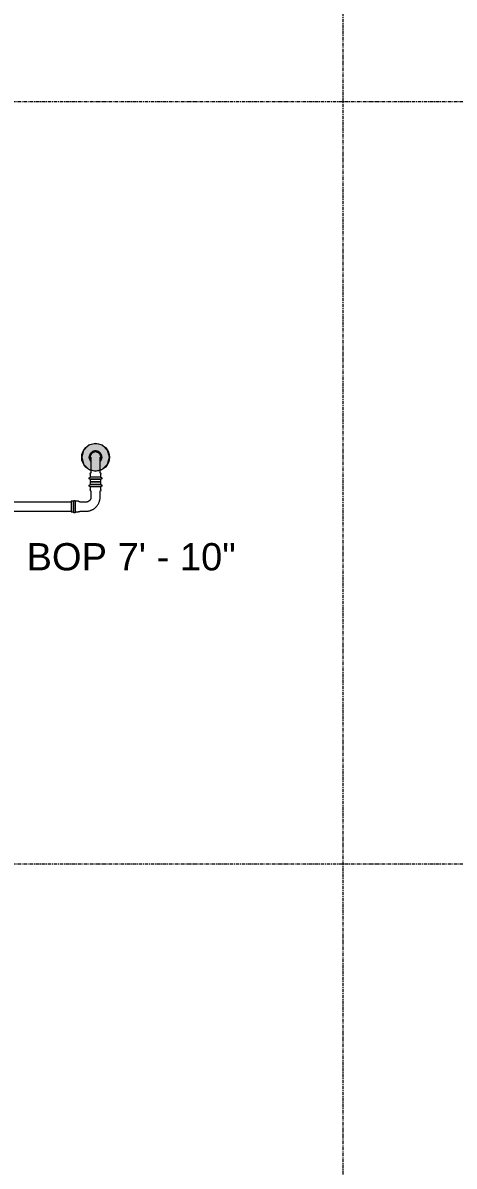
# Model space of a CAD drawing. Header units: inches. Extents: x -3679 to 241, y -496 to 1784.
# Drawn here: x -3128.2 to -3066, y 45.4 to 210.4 of the extents above; entities that cross this region are included whole.
import ezdxf

# ---------------------------------------------------------------- set-up
doc = ezdxf.new("R2010")
doc.units = ezdxf.units.IN
doc.header["$MEASUREMENT"] = 0
doc.linetypes.add('Grid Line', pattern=[0.875, 0.5, -0.125, 0.125, -0.125])
for name, color, linetype, lineweight in [('A-ANNO-NOTE', 250, 'Continuous', 9), ('G-ANNO-DIMS', 251, 'Continuous', 9), ('P-PIPE', 1, 'Continuous', 9), ('P-PIPE-CNTR', 1, 'Continuous', 9), ('S-GRID', 8, 'Continuous', 9)]:
    doc.layers.add(name, color=color, linetype=linetype, lineweight=lineweight)
doc.styles.add('Arial', font='arial.ttf', dxfattribs={"height": 3.934132})

# ---------------------------------------------------------------- blocks, each defined once
blk = doc.blocks.new('Victaulic-VicPress316-Elbow 90-45deg Style P568_P571 - Standard-V1-SECOND LEVEL')
at = {"layer": 'P-PIPE'}
for p, q in [((-0.77, 3.52), (-0.77, 3.18)), ((0.77, 3.52), (-0.77, 3.52)), ((0.77, 3.18), (0.77, 3.52)), ((-0.77, 3.18), (0.77, 3.18)), ((-0.77, 2.89), (-0.77, 2.44)), ((-0.77, 2.89), (0.77, 2.89)), ((-0.66, 2.28), (-0.66, 1.39)), ((0.66, 1.39), (0.66, 2.28)), ((0.77, 2.44), (0.77, 2.89)), ((-3.18, 0.77), (-3.52, 0.77)), ((-3.52, 0.77), (-3.52, -0.77)), ((-3.18, -0.77), (-3.18, 0.77)), ((-2.44, 0.77), (-2.89, 0.77)), ((-2.89, -0.77), (-2.89, 0.77)), ((-1.39, 0.66), (-2.28, 0.66)), ((-3.52, -0.77), (-3.18, -0.77)), ((-2.89, -0.77), (-2.44, -0.77)), ((-2.28, -0.66), (-1.39, -0.66))]:
    blk.add_line(p, q, dxfattribs=at)
at = {"layer": 'P-PIPE', "flags": 128}
for points in [[(-0.77, 2.89), (-0.77, 2.89), (-0.78, 2.89), (-0.78, 2.89), (-0.79, 2.89), (-0.8, 2.89), (-0.8, 2.89), (-0.81, 2.9), (-0.81, 2.9), (-0.82, 2.9), (-0.82, 2.9), (-0.83, 2.9), (-0.83, 2.91), (-0.84, 2.91), (-0.84, 2.91), (-0.85, 2.92), (-0.85, 2.92), (-0.86, 2.92), (-0.86, 2.93), (-0.87, 2.93), (-0.87, 2.93), (-0.87, 2.94), (-0.88, 2.94), (-0.88, 2.95), (-0.89, 2.95), (-0.89, 2.96), (-0.89, 2.96), (-0.89, 2.97), (-0.9, 2.97), (-0.9, 2.98), (-0.9, 2.98), (-0.9, 2.99), (-0.91, 2.99), (-0.91, 3), (-0.91, 3.01), (-0.91, 3.01), (-0.91, 3.02), (-0.91, 3.02), (-0.91, 3.03), (-0.91, 3.03), (-0.91, 3.04), (-0.91, 3.05), (-0.91, 3.05), (-0.91, 3.06), (-0.91, 3.06), (-0.91, 3.07), (-0.91, 3.07), (-0.91, 3.08), (-0.9, 3.09), (-0.9, 3.09), (-0.9, 3.1), (-0.9, 3.1), (-0.89, 3.11), (-0.89, 3.11), (-0.89, 3.12), (-0.88, 3.12), (-0.88, 3.13), (-0.88, 3.13), (-0.87, 3.14), (-0.87, 3.14), (-0.86, 3.14), (-0.86, 3.15), (-0.86, 3.15), (-0.85, 3.15), (-0.85, 3.16), (-0.84, 3.16), (-0.84, 3.16), (-0.83, 3.17), (-0.83, 3.17), (-0.82, 3.17), (-0.82, 3.17), (-0.81, 3.17), (-0.8, 3.18), (-0.8, 3.18), (-0.79, 3.18), (-0.79, 3.18), (-0.78, 3.18), (-0.78, 3.18), (-0.77, 3.18), (-0.77, 3.18)], [(0.77, 3.18), (0.77, 3.18), (0.76, 3.18), (0.76, 3.18), (0.76, 3.18), (0.75, 3.18), (0.74, 3.18), (0.74, 3.18), (0.73, 3.18), (0.72, 3.18), (0.71, 3.18), (0.69, 3.18), (0.68, 3.18), (0.67, 3.18), (0.65, 3.18), (0.63, 3.18), (0.61, 3.18), (0.6, 3.18), (0.58, 3.18), (0.56, 3.18), (0.53, 3.18), (0.51, 3.18), (0.49, 3.18), (0.46, 3.18), (0.44, 3.18), (0.41, 3.18), (0.39, 3.18), (0.36, 3.18), (0.33, 3.18), (0.31, 3.18), (0.28, 3.18), (0.25, 3.18), (0.22, 3.18), (0.19, 3.18), (0.16, 3.18), (0.13, 3.18), (0.1, 3.18), (0.07, 3.18), (0.04, 3.18), (0.01, 3.18), (-0.02, 3.18), (-0.05, 3.18), (-0.08, 3.18), (-0.11, 3.18), (-0.14, 3.18), (-0.17, 3.18), (-0.2, 3.18), (-0.23, 3.18), (-0.26, 3.18), (-0.29, 3.18), (-0.32, 3.18), (-0.35, 3.18), (-0.37, 3.18), (-0.4, 3.18), (-0.43, 3.18), (-0.45, 3.18), (-0.48, 3.18), (-0.5, 3.18), (-0.52, 3.18), (-0.54, 3.18), (-0.57, 3.18), (-0.59, 3.18), (-0.6, 3.18), (-0.62, 3.18), (-0.64, 3.18), (-0.66, 3.18), (-0.67, 3.18), (-0.69, 3.18), (-0.7, 3.18), (-0.71, 3.18), (-0.72, 3.18), (-0.73, 3.18), (-0.74, 3.18), (-0.75, 3.18), (-0.75, 3.18), (-0.76, 3.18), (-0.76, 3.18), (-0.77, 3.18), (-0.77, 3.18), (-0.77, 3.18)], [(-0.77, 3.18), (-0.77, 3.18), (-0.76, 3.18), (-0.76, 3.18), (-0.76, 3.18), (-0.75, 3.18), (-0.74, 3.18), (-0.74, 3.18), (-0.73, 3.18)], [(-0.77, 2.89), (-0.77, 2.89), (-0.76, 2.89), (-0.76, 2.89), (-0.76, 2.89), (-0.75, 2.89), (-0.74, 2.89), (-0.74, 2.89), (-0.73, 2.89), (-0.72, 2.89), (-0.71, 2.89), (-0.69, 2.89), (-0.68, 2.89), (-0.67, 2.89), (-0.65, 2.89), (-0.63, 2.89), (-0.61, 2.89), (-0.6, 2.89), (-0.58, 2.89), (-0.56, 2.89), (-0.53, 2.89), (-0.51, 2.89), (-0.49, 2.89), (-0.46, 2.89), (-0.44, 2.89), (-0.41, 2.89), (-0.39, 2.89), (-0.36, 2.89), (-0.33, 2.89), (-0.31, 2.89), (-0.28, 2.89), (-0.25, 2.89), (-0.22, 2.89), (-0.19, 2.89), (-0.16, 2.89), (-0.13, 2.89), (-0.1, 2.89), (-0.07, 2.89), (-0.04, 2.89), (-0.01, 2.89), (0.02, 2.89), (0.05, 2.89), (0.08, 2.89), (0.11, 2.89), (0.14, 2.89), (0.17, 2.89), (0.2, 2.89), (0.23, 2.89), (0.26, 2.89), (0.29, 2.89), (0.32, 2.89), (0.35, 2.89), (0.37, 2.89), (0.4, 2.89), (0.43, 2.89), (0.45, 2.89), (0.48, 2.89), (0.5, 2.89), (0.52, 2.89), (0.54, 2.89), (0.57, 2.89), (0.59, 2.89), (0.6, 2.89), (0.62, 2.89), (0.64, 2.89), (0.66, 2.89), (0.67, 2.89), (0.69, 2.89), (0.7, 2.89), (0.71, 2.89), (0.72, 2.89), (0.73, 2.89), (0.74, 2.89), (0.75, 2.89), (0.75, 2.89), (0.76, 2.89), (0.76, 2.89), (0.77, 2.89), (0.77, 2.89), (0.77, 2.89)], [(-0.72, 2.89), (-0.73, 2.89), (-0.74, 2.89), (-0.75, 2.89), (-0.75, 2.89), (-0.76, 2.89), (-0.76, 2.89), (-0.77, 2.89), (-0.77, 2.89), (-0.77, 2.89)], [(-0.66, 2.22), (-0.67, 2.23), (-0.67, 2.23), (-0.68, 2.24), (-0.69, 2.25), (-0.7, 2.26), (-0.7, 2.27), (-0.71, 2.27), (-0.72, 2.28), (-0.72, 2.29), (-0.73, 2.3), (-0.73, 2.31), (-0.74, 2.32), (-0.74, 2.33), (-0.75, 2.34), (-0.75, 2.35), (-0.76, 2.36), (-0.76, 2.37), (-0.76, 2.38), (-0.76, 2.39), (-0.76, 2.4), (-0.77, 2.42), (-0.77, 2.43), (-0.77, 2.44), (-0.77, 2.44)], [(0.77, 2.44), (0.77, 2.43), (0.77, 2.42), (0.76, 2.41), (0.76, 2.4), (0.76, 2.38), (0.76, 2.37), (0.76, 2.36), (0.75, 2.35), (0.75, 2.34), (0.74, 2.33), (0.74, 2.32), (0.74, 2.31), (0.73, 2.3), (0.72, 2.29), (0.72, 2.29), (0.71, 2.28), (0.71, 2.27), (0.7, 2.26), (0.69, 2.25), (0.68, 2.24), (0.68, 2.24), (0.67, 2.23), (0.66, 2.22), (0.66, 2.22)], [(0.72, 3.18), (0.73, 3.18), (0.74, 3.18), (0.75, 3.18), (0.75, 3.18), (0.76, 3.18), (0.76, 3.18), (0.77, 3.18), (0.77, 3.18), (0.77, 3.18)], [(0.77, 2.89), (0.77, 2.89), (0.76, 2.89), (0.76, 2.89), (0.76, 2.89), (0.75, 2.89), (0.74, 2.89), (0.74, 2.89), (0.73, 2.89)], [(0.77, 3.18), (0.77, 3.18), (0.78, 3.18), (0.78, 3.18), (0.79, 3.18), (0.8, 3.18), (0.8, 3.18), (0.81, 3.18), (0.81, 3.17), (0.82, 3.17), (0.82, 3.17), (0.83, 3.17), (0.83, 3.17), (0.84, 3.16), (0.84, 3.16), (0.85, 3.16), (0.85, 3.15), (0.86, 3.15), (0.86, 3.15), (0.87, 3.14), (0.87, 3.14), (0.87, 3.13), (0.88, 3.13), (0.88, 3.12), (0.89, 3.12), (0.89, 3.11), (0.89, 3.11), (0.89, 3.1), (0.9, 3.1), (0.9, 3.09), (0.9, 3.09), (0.9, 3.08), (0.91, 3.08), (0.91, 3.07), (0.91, 3.07), (0.91, 3.06), (0.91, 3.05), (0.91, 3.05), (0.91, 3.04), (0.91, 3.04), (0.91, 3.03), (0.91, 3.03), (0.91, 3.02), (0.91, 3.01), (0.91, 3.01), (0.91, 3), (0.91, 3), (0.91, 2.99), (0.9, 2.99), (0.9, 2.98), (0.9, 2.98), (0.9, 2.97), (0.89, 2.97), (0.89, 2.96), (0.89, 2.96), (0.88, 2.95), (0.88, 2.95), (0.88, 2.94), (0.87, 2.94), (0.87, 2.93), (0.86, 2.93), (0.86, 2.92), (0.86, 2.92), (0.85, 2.92), (0.85, 2.91), (0.84, 2.91), (0.84, 2.91), (0.83, 2.91), (0.83, 2.9), (0.82, 2.9), (0.82, 2.9), (0.81, 2.9), (0.8, 2.9), (0.8, 2.89), (0.79, 2.89), (0.79, 2.89), (0.78, 2.89), (0.78, 2.89), (0.77, 2.89), (0.77, 2.89)], [(-3.18, 0.77), (-3.18, 0.77), (-3.18, 0.78), (-3.18, 0.78), (-3.18, 0.79), (-3.18, 0.8), (-3.18, 0.8), (-3.18, 0.81), (-3.17, 0.81), (-3.17, 0.82), (-3.17, 0.82), (-3.17, 0.83), (-3.17, 0.83), (-3.16, 0.84), (-3.16, 0.84), (-3.16, 0.85), (-3.15, 0.85), (-3.15, 0.86), (-3.15, 0.86), (-3.14, 0.87), (-3.14, 0.87), (-3.13, 0.87), (-3.13, 0.88), (-3.12, 0.88), (-3.12, 0.89), (-3.11, 0.89), (-3.11, 0.89), (-3.1, 0.89), (-3.1, 0.9), (-3.09, 0.9), (-3.09, 0.9), (-3.08, 0.9), (-3.08, 0.91), (-3.07, 0.91), (-3.07, 0.91), (-3.06, 0.91), (-3.05, 0.91), (-3.05, 0.91), (-3.04, 0.91), (-3.04, 0.91), (-3.03, 0.91), (-3.03, 0.91), (-3.02, 0.91), (-3.01, 0.91), (-3.01, 0.91), (-3, 0.91), (-3, 0.91), (-2.99, 0.91), (-2.99, 0.9), (-2.98, 0.9), (-2.98, 0.9), (-2.97, 0.9), (-2.97, 0.89), (-2.96, 0.89), (-2.96, 0.89), (-2.95, 0.88), (-2.95, 0.88), (-2.94, 0.88), (-2.94, 0.87), (-2.93, 0.87), (-2.93, 0.86), (-2.92, 0.86), (-2.92, 0.86), (-2.92, 0.85), (-2.91, 0.85), (-2.91, 0.84), (-2.91, 0.84), (-2.91, 0.83), (-2.9, 0.83), (-2.9, 0.82), (-2.9, 0.82), (-2.9, 0.81), (-2.9, 0.8), (-2.89, 0.8), (-2.89, 0.79), (-2.89, 0.79), (-2.89, 0.78), (-2.89, 0.78), (-2.89, 0.77), (-2.89, 0.77)], [(-3.18, 0.77), (-3.18, 0.77), (-3.18, 0.76), (-3.18, 0.76), (-3.18, 0.76), (-3.18, 0.75), (-3.18, 0.74), (-3.18, 0.74), (-3.18, 0.73), (-3.18, 0.72), (-3.18, 0.71), (-3.18, 0.69), (-3.18, 0.68), (-3.18, 0.67), (-3.18, 0.65), (-3.18, 0.63), (-3.18, 0.61), (-3.18, 0.6), (-3.18, 0.58), (-3.18, 0.56), (-3.18, 0.53), (-3.18, 0.51), (-3.18, 0.49), (-3.18, 0.46), (-3.18, 0.44), (-3.18, 0.41), (-3.18, 0.39), (-3.18, 0.36), (-3.18, 0.33), (-3.18, 0.31), (-3.18, 0.28), (-3.18, 0.25), (-3.18, 0.22), (-3.18, 0.19), (-3.18, 0.16), (-3.18, 0.13), (-3.18, 0.1), (-3.18, 0.07), (-3.18, 0.04), (-3.18, 0.01), (-3.18, -0.02), (-3.18, -0.05), (-3.18, -0.08), (-3.18, -0.11), (-3.18, -0.14), (-3.18, -0.17), (-3.18, -0.2), (-3.18, -0.23), (-3.18, -0.26), (-3.18, -0.29), (-3.18, -0.32), (-3.18, -0.35), (-3.18, -0.37), (-3.18, -0.4), (-3.18, -0.43), (-3.18, -0.45), (-3.18, -0.48), (-3.18, -0.5), (-3.18, -0.52), (-3.18, -0.54), (-3.18, -0.57), (-3.18, -0.59), (-3.18, -0.6), (-3.18, -0.62), (-3.18, -0.64), (-3.18, -0.66), (-3.18, -0.67), (-3.18, -0.69), (-3.18, -0.7), (-3.18, -0.71), (-3.18, -0.72), (-3.18, -0.73), (-3.18, -0.74), (-3.18, -0.75), (-3.18, -0.75), (-3.18, -0.76), (-3.18, -0.76), (-3.18, -0.77), (-3.18, -0.77), (-3.18, -0.77)], [(-3.18, 0.72), (-3.18, 0.73), (-3.18, 0.74), (-3.18, 0.75), (-3.18, 0.75), (-3.18, 0.76), (-3.18, 0.76), (-3.18, 0.77), (-3.18, 0.77), (-3.18, 0.77)], [(-2.89, -0.77), (-2.89, -0.77), (-2.89, -0.76), (-2.89, -0.76), (-2.89, -0.76), (-2.89, -0.75), (-2.89, -0.74), (-2.89, -0.74), (-2.89, -0.73), (-2.89, -0.72), (-2.89, -0.71), (-2.89, -0.69), (-2.89, -0.68), (-2.89, -0.67), (-2.89, -0.65), (-2.89, -0.63), (-2.89, -0.61), (-2.89, -0.6), (-2.89, -0.58), (-2.89, -0.56), (-2.89, -0.53), (-2.89, -0.51), (-2.89, -0.49), (-2.89, -0.46), (-2.89, -0.44), (-2.89, -0.41), (-2.89, -0.39), (-2.89, -0.36), (-2.89, -0.33), (-2.89, -0.31), (-2.89, -0.28), (-2.89, -0.25), (-2.89, -0.22), (-2.89, -0.19), (-2.89, -0.16), (-2.89, -0.13), (-2.89, -0.1), (-2.89, -0.07), (-2.89, -0.04), (-2.89, -0.01), (-2.89, 0.02), (-2.89, 0.05), (-2.89, 0.08), (-2.89, 0.11), (-2.89, 0.14), (-2.89, 0.17), (-2.89, 0.2), (-2.89, 0.23), (-2.89, 0.26), (-2.89, 0.29), (-2.89, 0.32), (-2.89, 0.35), (-2.89, 0.37), (-2.89, 0.4), (-2.89, 0.43), (-2.89, 0.45), (-2.89, 0.48), (-2.89, 0.5), (-2.89, 0.52), (-2.89, 0.54), (-2.89, 0.57), (-2.89, 0.59), (-2.89, 0.6), (-2.89, 0.62), (-2.89, 0.64), (-2.89, 0.66), (-2.89, 0.67), (-2.89, 0.69), (-2.89, 0.7), (-2.89, 0.71), (-2.89, 0.72), (-2.89, 0.73), (-2.89, 0.74), (-2.89, 0.75), (-2.89, 0.75), (-2.89, 0.76), (-2.89, 0.76), (-2.89, 0.77), (-2.89, 0.77), (-2.89, 0.77)], [(-2.89, 0.77), (-2.89, 0.77), (-2.89, 0.76), (-2.89, 0.76), (-2.89, 0.76), (-2.89, 0.75), (-2.89, 0.74), (-2.89, 0.74), (-2.89, 0.73)], [(-2.44, 0.77), (-2.43, 0.77), (-2.42, 0.77), (-2.41, 0.76), (-2.4, 0.76), (-2.38, 0.76), (-2.37, 0.76), (-2.36, 0.76), (-2.35, 0.75), (-2.34, 0.75), (-2.33, 0.74), (-2.32, 0.74), (-2.31, 0.74), (-2.3, 0.73), (-2.29, 0.72), (-2.29, 0.72), (-2.28, 0.71), (-2.27, 0.71), (-2.26, 0.7), (-2.25, 0.69), (-2.24, 0.68), (-2.24, 0.68), (-2.23, 0.67), (-2.22, 0.66), (-2.22, 0.66)], [(-0.66, 1.39), (-0.66, 1.36), (-0.66, 1.33), (-0.66, 1.3), (-0.67, 1.28), (-0.67, 1.25), (-0.68, 1.22), (-0.69, 1.19), (-0.69, 1.16), (-0.7, 1.13), (-0.72, 1.11), (-0.73, 1.08), (-0.74, 1.05), (-0.75, 1.03), (-0.77, 1), (-0.79, 0.98), (-0.8, 0.95), (-0.82, 0.93), (-0.84, 0.91), (-0.86, 0.89), (-0.88, 0.87), (-0.9, 0.85), (-0.92, 0.83), (-0.95, 0.81), (-0.97, 0.79), (-1, 0.77), (-1.02, 0.76), (-1.05, 0.74), (-1.07, 0.73), (-1.1, 0.72), (-1.13, 0.71), (-1.15, 0.7), (-1.18, 0.69), (-1.21, 0.68), (-1.24, 0.67), (-1.27, 0.67), (-1.3, 0.66), (-1.33, 0.66), (-1.36, 0.66), (-1.39, 0.66), (-1.39, 0.66)], [(-1.39, -0.66), (-1.31, -0.66), (-1.23, -0.65), (-1.15, -0.64), (-1.07, -0.63), (-0.99, -0.62), (-0.91, -0.6), (-0.83, -0.58), (-0.75, -0.55), (-0.67, -0.53), (-0.59, -0.5), (-0.52, -0.46), (-0.45, -0.43), (-0.37, -0.39), (-0.3, -0.34), (-0.24, -0.3), (-0.17, -0.25), (-0.1, -0.2), (-0.04, -0.15), (0.02, -0.09), (0.08, -0.04), (0.13, 0.02), (0.19, 0.09), (0.24, 0.15), (0.29, 0.22), (0.33, 0.29), (0.38, 0.35), (0.42, 0.43), (0.45, 0.5), (0.49, 0.57), (0.52, 0.65), (0.55, 0.73), (0.57, 0.81), (0.59, 0.88), (0.61, 0.96), (0.63, 1.04), (0.64, 1.13), (0.65, 1.21), (0.65, 1.29), (0.66, 1.37), (0.66, 1.39)], [(-3.18, -0.77), (-3.18, -0.77), (-3.18, -0.76), (-3.18, -0.76), (-3.18, -0.76), (-3.18, -0.75), (-3.18, -0.74), (-3.18, -0.74), (-3.18, -0.73)], [(-2.89, -0.77), (-2.89, -0.77), (-2.89, -0.78), (-2.89, -0.78), (-2.89, -0.79), (-2.89, -0.8), (-2.89, -0.8), (-2.9, -0.81), (-2.9, -0.81), (-2.9, -0.82), (-2.9, -0.82), (-2.9, -0.83), (-2.91, -0.83), (-2.91, -0.84), (-2.91, -0.84), (-2.92, -0.85), (-2.92, -0.85), (-2.92, -0.86), (-2.93, -0.86), (-2.93, -0.87), (-2.93, -0.87), (-2.94, -0.87), (-2.94, -0.88), (-2.95, -0.88), (-2.95, -0.89), (-2.96, -0.89), (-2.96, -0.89), (-2.97, -0.89), (-2.97, -0.9), (-2.98, -0.9), (-2.98, -0.9), (-2.99, -0.9), (-2.99, -0.91), (-3, -0.91), (-3.01, -0.91), (-3.01, -0.91), (-3.02, -0.91), (-3.02, -0.91), (-3.03, -0.91), (-3.03, -0.91), (-3.04, -0.91), (-3.05, -0.91), (-3.05, -0.91), (-3.06, -0.91), (-3.06, -0.91), (-3.07, -0.91), (-3.07, -0.91), (-3.08, -0.91), (-3.09, -0.9), (-3.09, -0.9), (-3.1, -0.9), (-3.1, -0.9), (-3.11, -0.89), (-3.11, -0.89), (-3.12, -0.89), (-3.12, -0.88), (-3.13, -0.88), (-3.13, -0.88), (-3.14, -0.87), (-3.14, -0.87), (-3.14, -0.86), (-3.15, -0.86), (-3.15, -0.86), (-3.15, -0.85), (-3.16, -0.85), (-3.16, -0.84), (-3.16, -0.84), (-3.17, -0.83), (-3.17, -0.83), (-3.17, -0.82), (-3.17, -0.82), (-3.17, -0.81), (-3.18, -0.8), (-3.18, -0.8), (-3.18, -0.79), (-3.18, -0.79), (-3.18, -0.78), (-3.18, -0.78), (-3.18, -0.77), (-3.18, -0.77)], [(-2.89, -0.72), (-2.89, -0.73), (-2.89, -0.74), (-2.89, -0.75), (-2.89, -0.75), (-2.89, -0.76), (-2.89, -0.76), (-2.89, -0.77), (-2.89, -0.77), (-2.89, -0.77)], [(-2.22, -0.66), (-2.23, -0.67), (-2.23, -0.67), (-2.24, -0.68), (-2.25, -0.69), (-2.26, -0.7), (-2.27, -0.7), (-2.27, -0.71), (-2.28, -0.72), (-2.29, -0.72), (-2.3, -0.73), (-2.31, -0.73), (-2.32, -0.74), (-2.33, -0.74), (-2.34, -0.75), (-2.35, -0.75), (-2.36, -0.76), (-2.37, -0.76), (-2.38, -0.76), (-2.39, -0.76), (-2.4, -0.76), (-2.42, -0.77), (-2.43, -0.77), (-2.44, -0.77), (-2.44, -0.77)]]:
    blk.add_lwpolyline(points, dxfattribs=at)
blk = doc.blocks.new('Victaulic-VicPress316-Elbow 90-45deg Style P568_P571 - Standard-V2-SECOND LEVEL')
at = {"layer": 'P-PIPE'}
for p, q in [((-3203.7, 731.1), (-3203.7, 730.2)), ((-3202.39, 730.21), (-3202.39, 731.1)), ((-3203.81, 730.05), (-3203.81, 729.6)), ((-3203.05, 729.6), (-3203.81, 729.6)), ((-3202.28, 729.6), (-3203.05, 729.6)), ((-3202.28, 729.6), (-3202.28, 730.05)), ((-3203.81, 729.31), (-3203.81, 728.97)), ((-3203.05, 729.31), (-3203.81, 729.31)), ((-3203.81, 728.97), (-3203.05, 728.97)), ((-3202.28, 729.31), (-3203.05, 729.31)), ((-3203.05, 728.97), (-3202.28, 728.97)), ((-3202.28, 728.97), (-3202.28, 729.31))]:
    blk.add_line(p, q, dxfattribs=at)
at = {"layer": 'P-PIPE', "flags": 128}
for points in [[(-3203.05, 733.4), (-3203.08, 733.4), (-3203.12, 733.4), (-3203.16, 733.4), (-3203.19, 733.39), (-3203.23, 733.38), (-3203.26, 733.38), (-3203.3, 733.37), (-3203.33, 733.36), (-3203.37, 733.34), (-3203.4, 733.33), (-3203.43, 733.32), (-3203.47, 733.3), (-3203.5, 733.28), (-3203.53, 733.26), (-3203.56, 733.24), (-3203.59, 733.22), (-3203.62, 733.2), (-3203.65, 733.18), (-3203.67, 733.15), (-3203.7, 733.13), (-3203.73, 733.1), (-3203.75, 733.07), (-3203.77, 733.04), (-3203.79, 733.01), (-3203.81, 732.98), (-3203.83, 732.95), (-3203.85, 732.92), (-3203.87, 732.89), (-3203.88, 732.85), (-3203.9, 732.82), (-3203.91, 732.79), (-3203.92, 732.75), (-3203.93, 732.72), (-3203.94, 732.68), (-3203.94, 732.65), (-3203.95, 732.61), (-3203.95, 732.57), (-3203.96, 732.54), (-3203.96, 732.5), (-3203.96, 732.46), (-3203.96, 732.43), (-3203.95, 732.39), (-3203.95, 732.35), (-3203.94, 732.32), (-3203.93, 732.28), (-3203.93, 732.25), (-3203.91, 732.21), (-3203.9, 732.18), (-3203.89, 732.14), (-3203.88, 732.11), (-3203.86, 732.08), (-3203.84, 732.05), (-3203.82, 732.01), (-3203.8, 731.98), (-3203.78, 731.95), (-3203.76, 731.92), (-3203.74, 731.9), (-3203.71, 731.87)], [(-3203.05, 733.26), (-3203.08, 733.26), (-3203.11, 733.25), (-3203.14, 733.25), (-3203.17, 733.25), (-3203.2, 733.24), (-3203.23, 733.23), (-3203.26, 733.23), (-3203.29, 733.22), (-3203.32, 733.21), (-3203.34, 733.2), (-3203.37, 733.18), (-3203.4, 733.17), (-3203.43, 733.16), (-3203.45, 733.14), (-3203.48, 733.12), (-3203.5, 733.1), (-3203.53, 733.09), (-3203.55, 733.07), (-3203.57, 733.05), (-3203.6, 733.02), (-3203.62, 733), (-3203.64, 732.98), (-3203.66, 732.95), (-3203.67, 732.93), (-3203.69, 732.9), (-3203.71, 732.88), (-3203.72, 732.85), (-3203.74, 732.82), (-3203.75, 732.8), (-3203.76, 732.77), (-3203.77, 732.74), (-3203.78, 732.71), (-3203.79, 732.68), (-3203.8, 732.65), (-3203.8, 732.62), (-3203.81, 732.59), (-3203.81, 732.56), (-3203.81, 732.53), (-3203.81, 732.5), (-3203.81, 732.47), (-3203.81, 732.44), (-3203.81, 732.41), (-3203.8, 732.38), (-3203.8, 732.35), (-3203.79, 732.32), (-3203.78, 732.29), (-3203.78, 732.26), (-3203.77, 732.23), (-3203.76, 732.2), (-3203.74, 732.17), (-3203.73, 732.14), (-3203.72, 732.12), (-3203.7, 732.1)], [(-3202.39, 731.86), (-3202.37, 731.88), (-3202.34, 731.91), (-3202.32, 731.94), (-3202.3, 731.97), (-3202.28, 732), (-3202.26, 732.03), (-3202.24, 732.06), (-3202.23, 732.09), (-3202.21, 732.13), (-3202.2, 732.16), (-3202.18, 732.19), (-3202.17, 732.23), (-3202.16, 732.26), (-3202.15, 732.3), (-3202.15, 732.33), (-3202.14, 732.37), (-3202.14, 732.41), (-3202.14, 732.44), (-3202.13, 732.48), (-3202.13, 732.52), (-3202.14, 732.55), (-3202.14, 732.59), (-3202.14, 732.63), (-3202.15, 732.66), (-3202.16, 732.7), (-3202.17, 732.73), (-3202.18, 732.77), (-3202.19, 732.8), (-3202.2, 732.84), (-3202.22, 732.87), (-3202.23, 732.9), (-3202.25, 732.93), (-3202.27, 732.97), (-3202.29, 733), (-3202.31, 733.03), (-3202.33, 733.06), (-3202.35, 733.08), (-3202.38, 733.11), (-3202.4, 733.14), (-3202.43, 733.16), (-3202.46, 733.19), (-3202.49, 733.21), (-3202.51, 733.23), (-3202.55, 733.25), (-3202.58, 733.27), (-3202.61, 733.29), (-3202.64, 733.31), (-3202.67, 733.32), (-3202.71, 733.34), (-3202.74, 733.35), (-3202.78, 733.36), (-3202.81, 733.37), (-3202.85, 733.38), (-3202.88, 733.39), (-3202.92, 733.39), (-3202.95, 733.4), (-3202.99, 733.4), (-3203.03, 733.4), (-3203.05, 733.4)], [(-3202.39, 732.1), (-3202.37, 732.13), (-3202.36, 732.16), (-3202.34, 732.18), (-3202.33, 732.21), (-3202.32, 732.24), (-3202.31, 732.27), (-3202.3, 732.3), (-3202.3, 732.33), (-3202.29, 732.36), (-3202.29, 732.39), (-3202.28, 732.42), (-3202.28, 732.45), (-3202.28, 732.48), (-3202.28, 732.51), (-3202.28, 732.54), (-3202.28, 732.57), (-3202.29, 732.6), (-3202.29, 732.63), (-3202.3, 732.66), (-3202.31, 732.69), (-3202.32, 732.72), (-3202.33, 732.75), (-3202.34, 732.78), (-3202.35, 732.81), (-3202.36, 732.84), (-3202.38, 732.86), (-3202.39, 732.89), (-3202.41, 732.92), (-3202.43, 732.94), (-3202.44, 732.97), (-3202.46, 732.99), (-3202.48, 733.01), (-3202.51, 733.03), (-3202.53, 733.06), (-3202.55, 733.08), (-3202.58, 733.09), (-3202.6, 733.11), (-3202.62, 733.13), (-3202.65, 733.15), (-3202.68, 733.16), (-3202.7, 733.18), (-3202.73, 733.19), (-3202.76, 733.2), (-3202.79, 733.21), (-3202.82, 733.22), (-3202.85, 733.23), (-3202.88, 733.24), (-3202.91, 733.24), (-3202.94, 733.25), (-3202.97, 733.25), (-3203, 733.26), (-3203.03, 733.26), (-3203.05, 733.26)], [(-3203.7, 732.49), (-3203.7, 732.49), (-3203.7, 732.49), (-3203.7, 732.48), (-3203.7, 732.47), (-3203.7, 732.46), (-3203.7, 732.45), (-3203.7, 732.44), (-3203.7, 732.42), (-3203.7, 732.4), (-3203.7, 732.38), (-3203.7, 732.36), (-3203.7, 732.33), (-3203.7, 732.31), (-3203.7, 732.28), (-3203.7, 732.25), (-3203.7, 732.21), (-3203.7, 732.18), (-3203.7, 732.14), (-3203.7, 732.11), (-3203.7, 732.07), (-3203.7, 732.03), (-3203.7, 731.98), (-3203.7, 731.94), (-3203.7, 731.9), (-3203.7, 731.85), (-3203.7, 731.8), (-3203.7, 731.75), (-3203.7, 731.7), (-3203.7, 731.65), (-3203.7, 731.6), (-3203.7, 731.55), (-3203.7, 731.5), (-3203.7, 731.44), (-3203.7, 731.39), (-3203.7, 731.33), (-3203.7, 731.28), (-3203.7, 731.22), (-3203.7, 731.17), (-3203.7, 731.11), (-3203.7, 731.1)], [(-3202.39, 731.1), (-3202.39, 731.15), (-3202.39, 731.21), (-3202.39, 731.26), (-3202.39, 731.32), (-3202.39, 731.37), (-3202.39, 731.43), (-3202.39, 731.48), (-3202.39, 731.54), (-3202.39, 731.59), (-3202.39, 731.64), (-3202.39, 731.69), (-3202.39, 731.74), (-3202.39, 731.79), (-3202.39, 731.84), (-3202.39, 731.88), (-3202.39, 731.93), (-3202.39, 731.97), (-3202.39, 732.02), (-3202.39, 732.06), (-3202.39, 732.1), (-3202.39, 732.13), (-3202.39, 732.17), (-3202.39, 732.21), (-3202.39, 732.24), (-3202.39, 732.27), (-3202.39, 732.3), (-3202.39, 732.33), (-3202.39, 732.35), (-3202.39, 732.37), (-3202.39, 732.4), (-3202.39, 732.41), (-3202.39, 732.43), (-3202.39, 732.45), (-3202.39, 732.46), (-3202.39, 732.47), (-3202.39, 732.48), (-3202.39, 732.48), (-3202.39, 732.49), (-3202.39, 732.49), (-3202.39, 732.49)], [(-3203.81, 729.31), (-3203.82, 729.31), (-3203.82, 729.31), (-3203.83, 729.31), (-3203.84, 729.31), (-3203.84, 729.31), (-3203.85, 729.31), (-3203.85, 729.31), (-3203.86, 729.32), (-3203.86, 729.32), (-3203.87, 729.32), (-3203.87, 729.32), (-3203.88, 729.32), (-3203.88, 729.33), (-3203.89, 729.33), (-3203.89, 729.33), (-3203.9, 729.34), (-3203.9, 729.34), (-3203.91, 729.34), (-3203.91, 729.35), (-3203.92, 729.35), (-3203.92, 729.36), (-3203.92, 729.36), (-3203.93, 729.37), (-3203.93, 729.37), (-3203.93, 729.38), (-3203.94, 729.38), (-3203.94, 729.39), (-3203.94, 729.39), (-3203.95, 729.4), (-3203.95, 729.4), (-3203.95, 729.41), (-3203.95, 729.41), (-3203.95, 729.42), (-3203.95, 729.42), (-3203.96, 729.43), (-3203.96, 729.44), (-3203.96, 729.44), (-3203.96, 729.45), (-3203.96, 729.45), (-3203.96, 729.46), (-3203.96, 729.46), (-3203.96, 729.47), (-3203.96, 729.48), (-3203.96, 729.48), (-3203.95, 729.49), (-3203.95, 729.49), (-3203.95, 729.5), (-3203.95, 729.5), (-3203.95, 729.51), (-3203.94, 729.51), (-3203.94, 729.52), (-3203.94, 729.52), (-3203.94, 729.53), (-3203.93, 729.53), (-3203.93, 729.54), (-3203.93, 729.54), (-3203.92, 729.55), (-3203.92, 729.55), (-3203.92, 729.56), (-3203.91, 729.56), (-3203.91, 729.57), (-3203.9, 729.57), (-3203.9, 729.57), (-3203.89, 729.58), (-3203.89, 729.58), (-3203.88, 729.58), (-3203.88, 729.58), (-3203.87, 729.59), (-3203.87, 729.59), (-3203.86, 729.59), (-3203.86, 729.59), (-3203.85, 729.59), (-3203.84, 729.6), (-3203.84, 729.6), (-3203.83, 729.6), (-3203.83, 729.6), (-3203.82, 729.6), (-3203.82, 729.6), (-3203.81, 729.6)], [(-3203.81, 730.05), (-3203.81, 730.06), (-3203.81, 730.07), (-3203.81, 730.08), (-3203.81, 730.09), (-3203.81, 730.11), (-3203.8, 730.12), (-3203.8, 730.13), (-3203.8, 730.14), (-3203.8, 730.15), (-3203.79, 730.16), (-3203.79, 730.17), (-3203.78, 730.18), (-3203.78, 730.19), (-3203.77, 730.2), (-3203.76, 730.2), (-3203.76, 730.21), (-3203.75, 730.22), (-3203.74, 730.23), (-3203.74, 730.24), (-3203.73, 730.25), (-3203.72, 730.25), (-3203.71, 730.26), (-3203.71, 730.27), (-3203.7, 730.27)], [(-3203.05, 729.6), (-3203.08, 729.6), (-3203.11, 729.6), (-3203.14, 729.6), (-3203.17, 729.6), (-3203.2, 729.6), (-3203.23, 729.6), (-3203.26, 729.6), (-3203.29, 729.6), (-3203.32, 729.6), (-3203.34, 729.6), (-3203.37, 729.6), (-3203.4, 729.6), (-3203.43, 729.6), (-3203.45, 729.6), (-3203.48, 729.6), (-3203.5, 729.6), (-3203.53, 729.6), (-3203.55, 729.6), (-3203.57, 729.6), (-3203.6, 729.6), (-3203.62, 729.6), (-3203.64, 729.6), (-3203.66, 729.6), (-3203.67, 729.6), (-3203.69, 729.6), (-3203.71, 729.6), (-3203.72, 729.6), (-3203.74, 729.6), (-3203.75, 729.6), (-3203.76, 729.6), (-3203.77, 729.6), (-3203.78, 729.6), (-3203.79, 729.6), (-3203.8, 729.6), (-3203.8, 729.6), (-3203.81, 729.6), (-3203.81, 729.6), (-3203.81, 729.6), (-3203.81, 729.6), (-3203.81, 729.6)], [(-3203.81, 729.6), (-3203.81, 729.6), (-3203.81, 729.6), (-3203.81, 729.6), (-3203.8, 729.6), (-3203.8, 729.6), (-3203.79, 729.6), (-3203.78, 729.6), (-3203.77, 729.6)], [(-3202.28, 729.6), (-3202.28, 729.6), (-3202.28, 729.6), (-3202.29, 729.6), (-3202.29, 729.6), (-3202.29, 729.6), (-3202.3, 729.6), (-3202.31, 729.6), (-3202.32, 729.6), (-3202.33, 729.6), (-3202.34, 729.6), (-3202.35, 729.6), (-3202.37, 729.6), (-3202.38, 729.6), (-3202.4, 729.6), (-3202.41, 729.6), (-3202.43, 729.6), (-3202.45, 729.6), (-3202.47, 729.6), (-3202.49, 729.6), (-3202.51, 729.6), (-3202.53, 729.6), (-3202.56, 729.6), (-3202.58, 729.6), (-3202.61, 729.6), (-3202.63, 729.6), (-3202.66, 729.6), (-3202.68, 729.6), (-3202.71, 729.6), (-3202.74, 729.6), (-3202.77, 729.6), (-3202.8, 729.6), (-3202.83, 729.6), (-3202.86, 729.6), (-3202.89, 729.6), (-3202.92, 729.6), (-3202.95, 729.6), (-3202.98, 729.6), (-3203.01, 729.6), (-3203.04, 729.6), (-3203.05, 729.6)], [(-3202.39, 730.27), (-3202.38, 730.26), (-3202.37, 730.26), (-3202.36, 730.25), (-3202.36, 730.24), (-3202.35, 730.23), (-3202.34, 730.22), (-3202.33, 730.22), (-3202.33, 730.21), (-3202.32, 730.2), (-3202.32, 730.19), (-3202.31, 730.18), (-3202.31, 730.17), (-3202.3, 730.16), (-3202.3, 730.15), (-3202.29, 730.14), (-3202.29, 730.13), (-3202.29, 730.12), (-3202.29, 730.11), (-3202.28, 730.1), (-3202.28, 730.09), (-3202.28, 730.07), (-3202.28, 730.06), (-3202.28, 730.05), (-3202.28, 730.05)], [(-3202.32, 729.6), (-3202.31, 729.6), (-3202.3, 729.6), (-3202.3, 729.6), (-3202.29, 729.6), (-3202.29, 729.6), (-3202.28, 729.6), (-3202.28, 729.6), (-3202.28, 729.6), (-3202.28, 729.6)], [(-3202.28, 729.6), (-3202.27, 729.6), (-3202.27, 729.6), (-3202.26, 729.6), (-3202.26, 729.6), (-3202.25, 729.6), (-3202.24, 729.6), (-3202.24, 729.59), (-3202.23, 729.59), (-3202.23, 729.59), (-3202.22, 729.59), (-3202.22, 729.59), (-3202.21, 729.58), (-3202.21, 729.58), (-3202.2, 729.58), (-3202.2, 729.57), (-3202.19, 729.57), (-3202.19, 729.57), (-3202.18, 729.56), (-3202.18, 729.56), (-3202.18, 729.56), (-3202.17, 729.55), (-3202.17, 729.55), (-3202.16, 729.54), (-3202.16, 729.54), (-3202.16, 729.53), (-3202.15, 729.53), (-3202.15, 729.52), (-3202.15, 729.52), (-3202.15, 729.51), (-3202.14, 729.51), (-3202.14, 729.5), (-3202.14, 729.5), (-3202.14, 729.49), (-3202.14, 729.48), (-3202.14, 729.48), (-3202.14, 729.47), (-3202.13, 729.47), (-3202.13, 729.46), (-3202.13, 729.46), (-3202.13, 729.45), (-3202.13, 729.44), (-3202.13, 729.44), (-3202.14, 729.43), (-3202.14, 729.43), (-3202.14, 729.42), (-3202.14, 729.42), (-3202.14, 729.41), (-3202.14, 729.4), (-3202.14, 729.4), (-3202.15, 729.39), (-3202.15, 729.39), (-3202.15, 729.38), (-3202.16, 729.38), (-3202.16, 729.37), (-3202.16, 729.37), (-3202.17, 729.36), (-3202.17, 729.36), (-3202.17, 729.35), (-3202.18, 729.35), (-3202.18, 729.35), (-3202.19, 729.34), (-3202.19, 729.34), (-3202.19, 729.34), (-3202.2, 729.33), (-3202.2, 729.33), (-3202.21, 729.33), (-3202.21, 729.32), (-3202.22, 729.32), (-3202.23, 729.32), (-3202.23, 729.32), (-3202.24, 729.32), (-3202.24, 729.31), (-3202.25, 729.31), (-3202.25, 729.31), (-3202.26, 729.31), (-3202.26, 729.31), (-3202.27, 729.31), (-3202.28, 729.31), (-3202.28, 729.31)], [(-3203.77, 729.31), (-3203.78, 729.31), (-3203.79, 729.31), (-3203.8, 729.31), (-3203.8, 729.31), (-3203.81, 729.31), (-3203.81, 729.31), (-3203.81, 729.31), (-3203.81, 729.31), (-3203.81, 729.31)], [(-3203.81, 729.31), (-3203.81, 729.31), (-3203.81, 729.31), (-3203.81, 729.31), (-3203.8, 729.31), (-3203.8, 729.31), (-3203.79, 729.31), (-3203.78, 729.31), (-3203.77, 729.31), (-3203.76, 729.31), (-3203.75, 729.31), (-3203.74, 729.31), (-3203.73, 729.31), (-3203.71, 729.31), (-3203.7, 729.31), (-3203.68, 729.31), (-3203.66, 729.31), (-3203.64, 729.31), (-3203.62, 729.31), (-3203.6, 729.31), (-3203.58, 729.31), (-3203.56, 729.31), (-3203.53, 729.31), (-3203.51, 729.31), (-3203.49, 729.31), (-3203.46, 729.31), (-3203.43, 729.31), (-3203.41, 729.31), (-3203.38, 729.31), (-3203.35, 729.31), (-3203.32, 729.31), (-3203.29, 729.31), (-3203.27, 729.31), (-3203.24, 729.31), (-3203.21, 729.31), (-3203.18, 729.31), (-3203.15, 729.31), (-3203.12, 729.31), (-3203.08, 729.31), (-3203.05, 729.31), (-3203.05, 729.31)], [(-3203.05, 729.31), (-3203.02, 729.31), (-3202.98, 729.31), (-3202.95, 729.31), (-3202.92, 729.31), (-3202.89, 729.31), (-3202.86, 729.31), (-3202.83, 729.31), (-3202.8, 729.31), (-3202.78, 729.31), (-3202.75, 729.31), (-3202.72, 729.31), (-3202.69, 729.31), (-3202.67, 729.31), (-3202.64, 729.31), (-3202.61, 729.31), (-3202.59, 729.31), (-3202.56, 729.31), (-3202.54, 729.31), (-3202.52, 729.31), (-3202.5, 729.31), (-3202.48, 729.31), (-3202.46, 729.31), (-3202.44, 729.31), (-3202.42, 729.31), (-3202.4, 729.31), (-3202.39, 729.31), (-3202.37, 729.31), (-3202.36, 729.31), (-3202.34, 729.31), (-3202.33, 729.31), (-3202.32, 729.31), (-3202.31, 729.31), (-3202.3, 729.31), (-3202.3, 729.31), (-3202.29, 729.31), (-3202.29, 729.31), (-3202.28, 729.31), (-3202.28, 729.31), (-3202.28, 729.31), (-3202.28, 729.31)], [(-3202.28, 729.31), (-3202.28, 729.31), (-3202.28, 729.31), (-3202.29, 729.31), (-3202.29, 729.31), (-3202.29, 729.31), (-3202.3, 729.31), (-3202.31, 729.31), (-3202.32, 729.31)]]:
    blk.add_lwpolyline(points, dxfattribs=at)

msp = doc.modelspace()

# ---------------------------------------------------------------- hatches: boundary and pattern name
at = {"layer": 'A-ANNO-NOTE'}
msp.add_hatch(color=256, dxfattribs=at).paths.add_polyline_path([(-3117.72, 145.71), (-3116.72, 145.98), (-3115.99, 146.71), (-3115.72, 147.71), (-3115.99, 148.71), (-3116.72, 149.44), (-3117.72, 149.71), (-3118.72, 149.44), (-3119.46, 148.71), (-3119.72, 147.71), (-3119.46, 146.71), (-3118.72, 145.98)], flags=0)
h = msp.add_hatch(color=256, dxfattribs=at)
edge = h.paths.add_edge_path(flags=0)
edge.add_arc((-3117.72, 147.71), 2, 0, 360)

# ---------------------------------------------------------------- linework, layer by layer
for p, q in [((-3119.46, 148.71), (-3119.72, 147.71)), ((-3118.72, 149.44), (-3119.46, 148.71)), ((-3117.72, 149.71), (-3118.72, 149.44)), ((-3116.72, 149.44), (-3117.72, 149.71)), ((-3115.99, 148.71), (-3116.72, 149.44)), ((-3115.72, 147.71), (-3115.99, 148.71)), ((-3119.72, 147.71), (-3119.46, 146.71)), ((-3115.99, 146.71), (-3115.72, 147.71)), ((-3119.46, 146.71), (-3118.72, 145.98)), ((-3118.72, 145.98), (-3117.72, 145.71)), ((-3117.72, 145.71), (-3116.72, 145.98)), ((-3116.72, 145.98), (-3115.99, 146.71))]:
    msp.add_line(p, q, dxfattribs=at)
msp.add_circle((-3117.72, 147.71), 2, dxfattribs=at)
at = {"layer": 'P-PIPE'}
for p, q in [((-3118.38, 144.19), (-3118.38, 144.1)), ((-3117.07, 144.1), (-3117.07, 144.19)), ((-3121.24, 141.24), (-3163.4, 141.24)), ((-3163.4, 139.93), (-3121.24, 139.93))]:
    msp.add_line(p, q, dxfattribs=at)
at = {"layer": 'P-PIPE-CNTR'}
for p, q in [((-3117.72, 148.45), (-3117.72, 148.71)), ((-3118.72, 147.71), (-3118.46, 147.71)), ((-3116.99, 147.71), (-3116.72, 147.71))]:
    msp.add_line(p, q, dxfattribs=at)
at = {"layer": 'S-GRID', "linetype": 'Grid Line'}
for p, q in [((-3082, -484.26), (-3082, 1771.74)), ((228, 199), (-3666.39, 199)), ((228, 89), (-3666.39, 89))]:
    msp.add_line(p, q, dxfattribs=at)

# ---------------------------------------------------------------- block references
at = {"layer": 'P-PIPE'}
for name, p in [('Victaulic-VicPress316-Elbow 90-45deg Style P568_P571 - Standard-V2-SECOND LEVEL', (85.32, -584.78)), ('Victaulic-VicPress316-Elbow 90-45deg Style P568_P571 - Standard-V1-SECOND LEVEL', (-3117.72, 140.58))]:
    msp.add_blockref(name, p, dxfattribs=at)

# ---------------------------------------------------------------- texts
at = {"layer": 'G-ANNO-DIMS', "insert": (-3127.68, 135.32), "char_height": 3.9341, "width": 35.952, "attachment_point": 1, "line_spacing_factor": 0.938532, "style": 'Arial'}
msp.add_mtext('BOP 7\' - 10"', dxfattribs=at)

doc.saveas('drawing.dxf')
